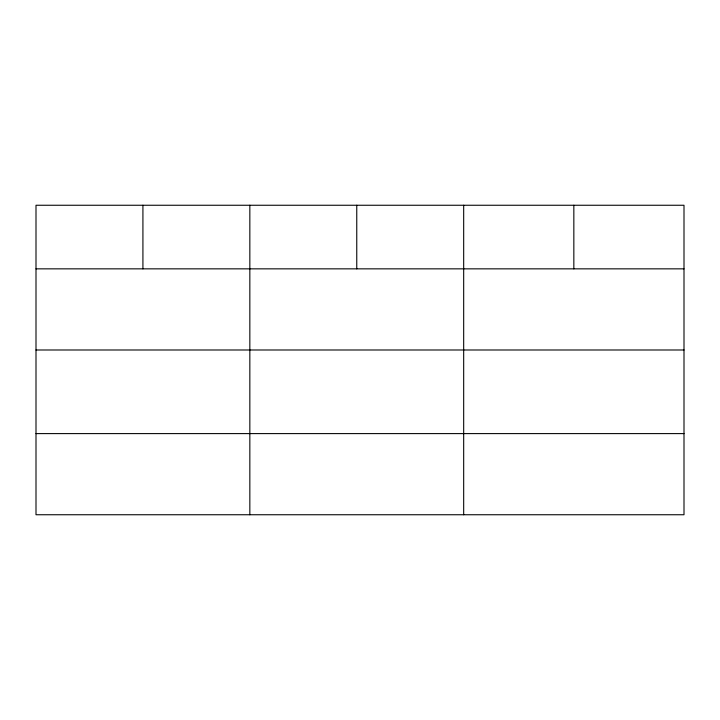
<?xml version="1.0" encoding="UTF-8"?>
<svg xmlns="http://www.w3.org/2000/svg" width="720" height="720" viewBox="0 0 720 720"><rect width="100%" height="100%" fill="white"/><g stroke="black" fill="none" stroke-linecap="round" stroke-linejoin="round"><path stroke-width="1.08" d="M684 349.992L684 205.254L36 205.254L36 514.746L684 514.746L684 349.992L36 349.992M36 268.848L684 268.848M36 433.602L684 433.602M573.84 205.254L573.84 268.848M463.68 205.254L463.68 514.746M356.76 205.254L356.76 268.848M249.84 205.254L249.84 514.746M142.92 205.254L142.92 268.848"/></g></svg>
